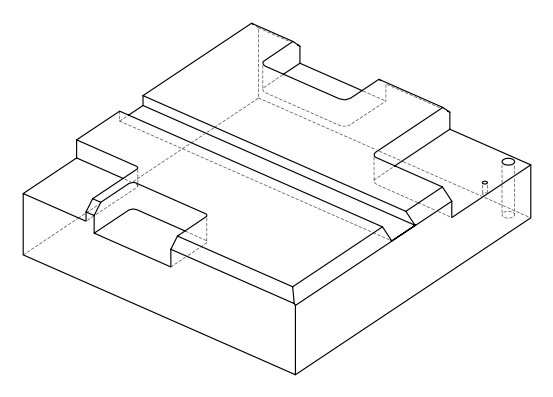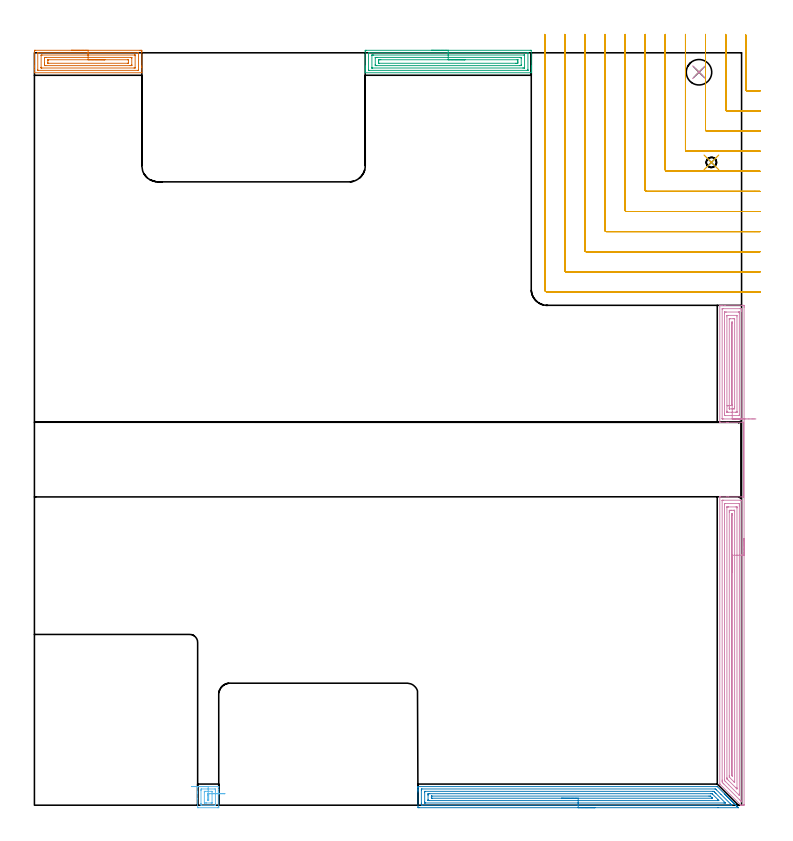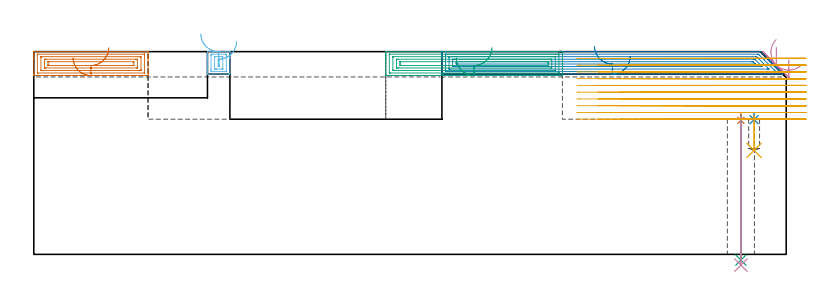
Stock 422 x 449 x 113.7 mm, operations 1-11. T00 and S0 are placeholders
(PLAN: 15 operations, 9 tool changes, 201.3 min)
(1 SPOT_DRILL | STEP1HOLE | NXT0321_9005460120000 | 0.04 min | 4187 mm3)
(2 SPOT_DRILL_1 | STEP1POCKET | NXT0321_9005460120000 | 0.04 min | 4143 mm3)
(3 DRILL_THROUGH_HOLE_INTO_CENTER | STEP1HOLE | NXT0301_065 | 0.33 min | 5257 mm3)
(4 DRILL_TO_ENLARGE_THROUGH_HOLE | STEP1HOLE | UGT0301_282 | 0.34 min | 11137 mm3)
(5 DRILL_BLIND_HOLE_INTO_CENTER | STEP1POCKET | NXT0301_032 | 0.09 min | 496 mm3)
(6 AREA_MILL | FG_CHAMFER_SURFACE | UGT0205_001 | 0.74 min | 2062 mm3)
(7 AREA_MILL_1 | FG_CHAMFER_SURFACE_1 | UGT0205_001 | 2.84 min | 6374 mm3)
(8 AREA_MILL_2 | FG_CHAMFER_SURFACE_2 | UGT0205_001 | 7.63 min | 15856 mm3)
(9 AREA_MILL_3 | FG_CHAMFER_SURFACE_3 | UGT0205_001 | 4.24 min | 10134 mm3)
(10 AREA_MILL_4 | FG_CHAMFER_SURFACE_4 | UGT0205_001 | 12.65 min | 30746 mm3)
(11 MILL_CORNER_NOTCH_RECTANGULAR | CORNER_NOTCH_RECTANGULAR | NXT0201_012 | Follow Part, ap 4, ae 75% | 38.88 min | 703736 mm3)
(12 MILL_CORNER_NOTCH_RECTANGULAR_1 | CORNER_NOTCH_RECTANGULAR_1 | NXT0201_009 | Follow Part, ap 2, ae 75% | 53.77 min | 256352 mm3)
(13 MILL_SLOT | SLOT_PARTIAL_RECTANGULAR | NXT0201_012 | Follow Part, ap 4, ae 75% | 30.95 min | 386375 mm3)
(14 MILL_SLOT_1 | SLOT_PARTIAL_RECTANGULAR_1 | NXT0201_011 | Follow Part, ap 3, ae 75% | 44.79 min | 326332 mm3)
(15 MILL_RECTANGULAR_SLOT | SLOT_RECTANGULAR | UGT0201_019 | Follow Part, ap 10, ae 75% | 3.96 min | 262564 mm3)
(TOOL NXT0321_9005460120000 | NC Spot Drill, 142deg, 12mm, Carbide, Uncoated | D12 PA142 FL30 Z2)
(TOOL NXT0301_065 | Carbide Drill 9.4mm [860.1-0940-075A1-MM 2214] | D9.4 PA140 FL98 Z2)
(TOOL UGT0301_282 | Twist Drill 15.2 mm | D15.2 PA118 FL120 Z2)
(TOOL NXT0301_032 | Carbide Drill 6.1mm [860.1-0610-031A1-MM 2214] | D6.1 PA140 FL53 Z2)
(TOOL UGT0205_001 | Chamfer Mill 20 x 3 x 45 deg. | D20 FL50 Z2)
(TOOL NXT0201_012 | ENDMILL 16mm [2P460-1600-NA 1630] | D16 FL38 Z6)
(TOOL NXT0201_009 | ENDMILL 8mm [2P460-0800-NA 1630] | D8 FL26 Z6)
(TOOL NXT0201_011 | ENDMILL 12mm [2P460-1200-NA 1630] | D12 FL38 Z6)
(TOOL UGT0201_019 | End mill 40 mm | D40 FL63 Z6)
(OP 1 SPOT_DRILL)
G17 G21 G94 G90
T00 M6
G54
G17 G0 G90 X396.6 Y437.4 S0 M3
G43 Z123.7 H0
G94 G81 G98 Z75.146 F250. R78.8
G80
M5
M2
(OP 2 SPOT_DRILL_1)
G17 G21 G94 G90
T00 M6
G54
G17 G0 G90 X404. Y383.6 S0 M3
G43 Z123.7 H0
G94 G81 G98 Z75.537 F250. R78.8
G80
M5
M2
(OP 3 DRILL_THROUGH_HOLE_INTO_CENTER)
G17 G21 G94 G90
T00 M6
G54
G17 G0 G90 X396.6 Y437.4 S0 M3
G43 Z123.7 H1
G94 G73 G98 Z-3.211 F250. Q8.779 R77.8
G80
M5
M2
(OP 4 DRILL_TO_ENLARGE_THROUGH_HOLE)
G17 G21 G94 G90
T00 M6
G54
G17 G0 G90 X396.6 Y437.4 S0 M3
G43 Z123.7 H0
G94 G73 G98 Z-6.067 F250. Q13.644 R77.8
G80
M5
M2
(OP 5 DRILL_BLIND_HOLE_INTO_CENTER)
G17 G21 G94 G90
T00 M6
G54
G17 G0 G90 X404. Y383.6 S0 M3
G43 Z123.7 H1
G94 G81 G98 Z58.3 F250. R77.8
G80
M5
M2
(OP 6 AREA_MILL)
G17 G21 G94 G90
T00 M6
G54
G17 G0 G90 X93.7 Y11.1 S1061 M3
G43 Z123.7 H0
G94 G1 X93.738 Z122.828 F250.
X93.852 Z121.963
X94.041 Z121.112
X94.303 Z120.28
X94.637 Z119.474
X95.04 Z118.7
X95.508 Z117.964
X96.04 Z117.272
X96.629 Z116.629
X97.272 Z116.039
X97.964 Z115.508
X98.7 Z115.04
X99.474 Z114.637
X100.28 Z114.303
X101.112 Z114.041
X101.964 Z113.852
X102.828 Z113.738
X103.7 Z113.7
X109.911
X109.991 Y11.097 Z113.689
X109.994 Y11.083 Z113.676
X110. Y10.886 Z113.484
Y9.149 Z111.748
Y7.905 Z110.503
Y7.727 Z110.325
Y7.018 Z109.611
Y-0.967 Z101.629
X109.999 Y-1.497 Z101.099
X109.997 Y-1.498
X109.467 Y-1.5 Z101.1
X97.933
X97.403 Y-1.498 Z101.099
X97.401 Y-1.497
X97.4 Y3.824 Z106.419
Y7.018 Z109.611
Y7.727 Z110.325
Y7.905 Z110.503
Y10.886 Z113.484
X97.406 Y11.083 Z113.676
X97.409 Y11.097 Z113.689
X97.489 Y11.1 Z113.7
X103.7
Y9.686 Z112.286
X107.687
X107.99 Y9.68 Z112.28
X107.997 Y9.375 Z111.975
X108. Y8.793 Z111.393
Y8.485 Z111.085
Y0.807 Z103.407
X107.998 Y0.502 Z103.102
X107.99 Y-0.08 Z102.52
X107.693 Y-0.086 Z102.514
X99.713
X99.41 Y-0.08 Z102.52
X99.403 Y0.225 Z102.825
X99.401 Y0.807 Z103.407
X99.4 Y1.115 Z103.715
X99.401 Y8.793 Z111.393
X99.402 Y9.098 Z111.698
X99.41 Y9.68 Z112.28
X99.707 Y9.686 Z112.286
X103.7
Y8.271 Z110.871
X105.554 Y8.27 Z110.87
X105.918 Y8.266 Z110.866
X105.967 Y8.265 Z110.865
X105.99 Y8.256 Z110.856
X106. Y7.905 Z110.505
Y1.613 Z104.213
X105.998 Y1.531 Z104.131
X105.992 Y1.367 Z103.967
X105.988 Y1.333 Z103.933
X105.985 Y1.332 Z103.932
X105.964 Y1.33 Z103.93
X105.918 Y1.329 Z103.929
X105.397 Y1.328 Z103.928
X102.735
X102.369 Y1.329 Z103.929
X101.847 Y1.33 Z103.93
X101.482 Y1.334 Z103.934
X101.433 Y1.335 Z103.935
X101.41 Y1.344 Z103.944
X101.4 Y1.695 Z104.295
Y7.987 Z110.587
X101.402 Y8.069 Z110.669
X101.408 Y8.232 Z110.832
X101.412 Y8.266 Z110.866
X101.415 Y8.268 Z110.868
X101.436 Y8.27 Z110.87
X101.482 Y8.271 Z110.871
X102.003
X103.7
Y6.85 Z109.45
X103.979
X103.999 Y6.275 Z108.875
X104. Y3.469 Z106.069
X103.99 Y2.869 Z105.469
X103.976 Y2.75 Z105.35
X103.421
X103.401 Y3.325 Z105.925
X103.4 Y6.131 Z108.731
X103.403 Y6.269 Z108.869
X103.424 Y6.85 Z109.45
X103.7
X104.572 Z109.488
X105.437 Z109.602
X106.288 Z109.791
X107.12 Z110.053
X107.926 Z110.387
X108.7 Z110.79
X109.436 Z111.259
X110.128 Z111.79
X110.771 Z112.379
X111.36 Z113.022
X111.892 Z113.714
X112.36 Z114.45
X112.763 Z115.224
X113.097 Z116.03
X113.359 Z116.862
X113.548 Z117.714
X113.662 Z118.579
X113.7 Z119.45
G0 Z123.7
M5
M2
(OP 7 AREA_MILL_1)
G17 G21 G94 G90
T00 M6
G54
G17 G0 G90 X22.05 Y450.5 S1061 M3
G43 Z123.7 H0
Z110.3
G94 G1 X22.088 Z109.428 F250.
X22.202 Z108.564
X22.391 Z107.712
X22.653 Z106.88
X22.987 Z106.074
X23.39 Z105.3
X23.858 Z104.564
X24.39 Z103.872
X24.979 Z103.229
X25.622 Z102.64
X26.314 Z102.109
X27.05 Z101.64
X27.824 Z101.237
X28.63 Z100.903
X29.462 Z100.641
X30.313 Z100.452
X31.178 Z100.338
X32.05 Z100.3
X63.057
X63.562 Y450.499 Z100.301
X64.06 Y450.493 Z100.303
X64.092 Y450.491 Z100.305
X64.097 Y449.996 Z100.8
X64.1 Y449.459 Z101.337
Y441.144 Z109.649
Y440.448 Z110.35
Y440.259 Z110.538
X64.099 Y437.313 Z113.486
X64.09 Y437.106 Z113.692
X64.005 Y437.1 Z113.7
X0.094
X0.01 Y437.106 Z113.692
X0. Y437.314 Z113.484
Y438.997 Z111.801
Y440.259 Z110.538
Y440.448 Z110.35
Y441.144 Z109.649
Y449.46 Z101.336
X0.003 Y449.996 Z100.8
X0.007 Y450.491 Z100.305
X0.04 Y450.493 Z100.303
X0.538 Y450.5 Z100.3
X32.05
Y449.086 Z101.714
X61.812 Y449.085 Z101.715
X62. Y449.081 Z101.719
X62.085 Y449.079 Z101.721
X62.092 Y449.03 Z101.77
X62.096 Y448.976 Z101.824
X62.099 Y448.799 Z102.001
X62.1 Y439.062 Z111.738
X62.096 Y438.749 Z112.051
X62.09 Y438.541 Z112.259
X62.087 Y438.52 Z112.28
X62.081 Y438.518 Z112.282
X62.056 Y438.516 Z112.284
X62.002 Y438.515 Z112.285
X61.786 Y438.514 Z112.286
X2.288 Y438.515 Z112.285
X2.1 Y438.519 Z112.281
X2.015 Y438.521 Z112.279
X2.008 Y438.57 Z112.23
X2.004 Y438.624 Z112.176
X2.001 Y438.801 Z111.999
X2. Y448.538 Z102.262
X2.004 Y448.851 Z101.949
X2.01 Y449.059 Z101.741
X2.013 Y449.08 Z101.72
X2.019 Y449.082 Z101.718
X2.044 Y449.084 Z101.716
X2.098 Y449.085 Z101.715
X2.314 Y449.086 Z101.714
X32.05
Y447.672 Z103.128
X59.679 Y447.671 Z103.129
X60.011 Y447.67 Z103.13
X60.058 Y447.668 Z103.132
X60.079 Y447.666 Z103.134
X60.09 Y447.606 Z103.194
X60.098 Y447.429 Z103.371
X60.1 Y447.341 Z103.459
Y447.252 Z103.548
X60.099 Y440.171 Z110.629
X60.095 Y440.082 Z110.718
X60.084 Y439.935 Z110.865
X60.011 Y439.933 Z110.867
X59.455 Y439.929 Z110.871
X4.42
X4.089 Y439.93 Z110.87
X4.042 Y439.932 Z110.868
X4.021 Y439.934 Z110.866
X4.01 Y439.994 Z110.806
X4.002 Y440.171 Z110.629
X4. Y440.259 Z110.541
Y440.348 Z110.452
Y447.429 Z103.371
X4.005 Y447.518 Z103.282
X4.016 Y447.665 Z103.135
X4.089 Y447.667 Z103.133
X4.645 Y447.671 Z103.129
X32.05 Y447.672 Z103.128
Y446.257 Z104.543
X57.548 Y446.256 Z104.544
X58.062 Y446.252 Z104.548
X58.086 Y446.251 Z104.549
X58.09 Y446.224 Z104.576
X58.095 Y446.151 Z104.649
X58.098 Y446.003 Z104.797
X58.1 Y445.706 Z105.094
Y442.03 Z108.77
X58.099 Y441.655 Z109.145
X58.097 Y441.467 Z109.333
X58.093 Y441.374 Z109.426
X58.09 Y441.354 Z109.446
X58.079 Y441.349 Z109.451
X58.033 Y441.347 Z109.453
X57.348 Y441.343 Z109.457
X57.149
X6.752
X6.552 Y441.344 Z109.456
X6.038 Y441.348 Z109.452
X6.014 Y441.349 Z109.451
X6.01 Y441.376 Z109.424
X6.005 Y441.449 Z109.351
X6.002 Y441.597 Z109.203
X6. Y442.915 Z107.885
Y445.57 Z105.23
X6.001 Y445.945 Z104.855
X6.003 Y446.133 Z104.667
X6.007 Y446.226 Z104.574
X6.01 Y446.246 Z104.554
X6.02 Y446.251 Z104.549
X6.067 Y446.253 Z104.547
X6.752 Y446.257 Z104.543
X6.951
X32.05
Y444.843 Z105.957
X55.573
X55.731 Y444.842 Z105.958
X56.047 Y444.838 Z105.962
X56.085 Y444.836 Z105.964
X56.09 Y444.83 Z105.97
X56.095 Y444.806 Z105.994
X56.098 Y444.76 Z106.04
X56.1 Y443.275 Z107.525
X56.097 Y442.915 Z107.885
X56.093 Y442.784 Z108.016
X56.091 Y442.771 Z108.029
X56.076 Y442.764 Z108.036
X55.995 Y442.761 Z108.039
X55.89 Y442.758 Z108.042
X55.731 Y442.757 Z108.043
X55.573
X8.527
X8.369 Y442.758 Z108.042
X8.053 Y442.762 Z108.038
X8.015 Y442.764 Z108.036
X8.009 Y442.77 Z108.03
X8.005 Y442.794 Z108.006
X8.002 Y442.84 Z107.96
X8. Y444.325 Z106.475
X8.003 Y444.685 Z106.115
X8.007 Y444.816 Z105.984
X8.009 Y444.829 Z105.971
X8.024 Y444.836 Z105.964
X8.105 Y444.839 Z105.961
X8.21 Y444.842 Z105.958
X8.369 Y444.843 Z105.957
X8.527
X32.05
X32.922 Z105.995
X33.786 Z106.109
X34.638 Z106.298
X35.47 Z106.56
X36.276 Z106.894
X37.05 Z107.297
X37.786 Z107.765
X38.478 Z108.296
X39.121 Z108.886
X39.71 Z109.529
X40.241 Z110.221
X40.71 Z110.957
X41.113 Z111.731
X41.447 Z112.537
X41.709 Z113.369
X41.898 Z114.22
X42.012 Z115.085
X42.05 Z115.957
G0 Z123.7
M5
M2
(OP 8 AREA_MILL_2)
G17 G21 G94 G90
T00 M6
G54
G17 G0 G90 X334.5 Y-1.5 S1061 M3
G43 Z123.7 H0
Z111.1
G94 G1 X334.462 Z110.228 F250.
X334.348 Z109.364
X334.159 Z108.512
X333.897 Z107.68
X333.563 Z106.874
X333.16 Z106.1
X332.692 Z105.364
X332.16 Z104.672
X331.571 Z104.029
X330.928 Z103.44
X330.236 Z102.908
X329.5 Z102.44
X328.726 Z102.037
X327.92 Z101.703
X327.088 Z101.441
X326.236 Z101.252
X325.372 Z101.138
X324.5 Z101.1
X229.499
X228.97 Y-1.494 Z101.103
X228.908 Y-1.492 Z101.106
X228.9 Y-0.967 Z101.63
Y7.905 Z110.499
Y8.487 Z111.084
Y8.793 Z111.389
Y9.375 Z111.971
Y9.68 Z112.275
Y10.29 Z112.889
Y10.567 Z113.166
Y10.734 Z113.333
X228.907 Y11.071 Z113.662
X228.91 Y11.097 Z113.688
X229.053 Y11.1 Z113.7
X407.012
X407.495 Y11.102 Z113.68
X407.576 Y11.025 Z113.623
X411.879 Y6.722 Z109.318
X411.985 Y6.615 Z109.215
X412.067 Y6.533 Z109.133
X412.175 Y6.427 Z109.023
X412.279 Y6.321 Z108.921
X412.364 Y6.236 Z108.835
X412.471 Y6.131 Z108.727
X412.573 Y6.027 Z108.627
X412.662 Y5.938 Z108.538
X412.767 Y5.835 Z108.431
X412.867 Y5.733 Z108.332
X412.959 Y5.641 Z108.241
X413.062 Y5.539 Z108.135
X413.162 Y5.439 Z108.038
X413.256 Y5.344 Z107.943
X413.358 Y5.244 Z107.84
X413.456 Y5.144 Z107.744
X413.554 Y5.046 Z107.646
X413.654 Y4.948 Z107.544
X413.75 Y4.85 Z107.45
X413.851 Y4.749 Z107.349
X413.95 Y4.652 Z107.248
X414.044 Y4.556 Z107.155
X414.148 Y4.452 Z107.051
X414.246 Y4.356 Z106.952
X414.338 Y4.262 Z106.861
X414.446 Y4.155 Z106.754
X414.541 Y4.061 Z106.657
X414.633 Y3.968 Z106.567
X414.743 Y3.857 Z106.457
X414.837 Y3.765 Z106.361
X414.927 Y3.673 Z106.273
X415.04 Y3.56 Z106.159
X415.133 Y3.469 Z106.065
X415.221 Y3.379 Z105.979
X415.338 Y3.263 Z105.862
X415.429 Y3.173 Z105.769
X415.515 Y3.085 Z105.684
X415.635 Y2.965 Z105.564
X415.724 Y2.878 Z105.474
X415.81 Y2.791 Z105.39
X415.932 Y2.668 Z105.267
X416.02 Y2.582 Z105.178
X416.104 Y2.497 Z105.096
X416.23 Y2.371 Z104.97
X416.316 Y2.286 Z104.882
X416.398 Y2.202 Z104.802
X416.527 Y2.073 Z104.672
X416.612 Y1.99 Z104.586
X416.692 Y1.908 Z104.507
X416.824 Y1.776 Z104.375
X416.907 Y1.695 Z104.291
X416.986 Y1.614 Z104.213
X417.122 Y1.479 Z104.078
X417.203 Y1.399 Z103.995
X417.281 Y1.32 Z103.919
X417.419 Y1.181 Z103.78
X417.499 Y1.103 Z103.699
X417.575 Y1.026 Z103.625
X417.717 Y0.884 Z103.483
X417.794 Y0.807 Z103.404
X417.869 Y0.731 Z103.331
X418.014 Y0.587 Z103.186
X418.09 Y0.512 Z103.108
X418.163 Y0.437 Z103.036
X418.311 Y0.289 Z102.888
X418.386 Y0.216 Z102.812
X418.457 Y0.143 Z102.742
X418.609 Y-0.008 Z102.591
X418.682 Y-0.08 Z102.516
X418.752 Y-0.151 Z102.448
X418.906 Y-0.305 Z102.294
X418.977 Y-0.376 Z102.221
X419.046 Y-0.445 Z102.154
X419.203 Y-0.603 Z101.996
X419.273 Y-0.671 Z101.925
X419.34 Y-0.74 Z101.86
X419.501 Y-0.9 Z101.699
X419.569 Y-0.967 Z101.629
X419.763 Y-1.163 Z101.437
X419.798 Y-1.198 Z101.402
X420.012 Y-1.411 Z101.188
X420.095 Y-1.495 Z101.103
X420.096 Y-1.498 Z101.1
X420.095 Y-1.499 Z101.099
X407.938 Y-1.5 Z101.1
X324.5
Y-0.086 Z102.514
X231.289
X230.91 Y-0.08 Z102.52
X230.902 Y0.299 Z102.899
X230.901 Y0.807 Z103.407
X230.9 Y1.189 Z103.789
X230.901 Y8.793 Z111.393
X230.902 Y9.172 Z111.772
X230.91 Y9.68 Z112.28
X231.284 Y9.686 Z112.286
X406.114
X406.458 Y9.68 Z112.28
X407.012 Y9.136 Z111.736
X409.688 Y6.462 Z109.062
X415.343 Y0.807 Z103.407
X415.932 Y0.214 Z102.814
X416.218 Y-0.08 Z102.52
X415.932 Y-0.086 Z102.514
X324.5
Y1.328 Z103.928
X233.435 Y1.329 Z103.929
X233.068 Y1.33 Z103.93
X232.946 Y1.333 Z103.933
X232.91 Y1.335 Z103.935
X232.905 Y1.417 Z104.017
X232.902 Y1.528 Z104.128
X232.9 Y1.695 Z104.295
Y1.861 Z104.461
X232.901 Y7.905 Z110.505
X232.902 Y8.07 Z110.67
X232.91 Y8.238 Z110.838
X232.915 Y8.266 Z110.866
X232.931 Y8.267 Z110.867
X232.976 Y8.27 Z110.87
X233.068 Y8.271 Z110.871
X404.861
X405.228 Y8.267 Z110.867
X405.35 Y8.264 Z110.864
X405.436 Y8.253 Z110.853
X405.507 Y8.185 Z110.785
X405.793 Y7.905 Z110.505
X406.12 Y7.581 Z110.181
X406.683 Y7.018 Z109.618
X412.364 Y1.335 Z103.935
X412.365 Y1.331 Z103.931
X411.84 Y1.329 Z103.929
X411.472 Y1.328 Z103.928
X324.5
Y2.743 Z105.343
X235.581
X234.977 Y2.748 Z105.348
X234.911 Y2.75 Z105.35
X234.907 Y2.838 Z105.438
X234.903 Y3.032 Z105.632
X234.9 Y3.421 Z106.021
Y6.083 Z108.683
Y6.131 Z108.731
X234.905 Y6.55 Z109.15
X234.91 Y6.76 Z109.36
X234.918 Y6.85 Z109.45
X235.018 Y6.853 Z109.453
X235.744 Y6.857 Z109.457
X235.905
X403.606
X404.336 Y6.852 Z109.452
X404.38 Y6.85 Z109.45
X404.427 Y6.812 Z109.412
X404.529 Y6.716 Z109.316
X404.728 Y6.521 Z109.121
X407.781 Y3.469 Z106.069
X407.904 Y3.344 Z105.944
X408.468 Y2.75 Z105.35
X407.904 Y2.744 Z105.344
X407.742 Y2.743 Z105.343
X324.5
Y4.157 Z106.757
X237.528
X237.327 Y4.158 Z106.758
X236.927 Y4.162 Z106.762
X236.908 Y4.164 Z106.764
X236.905 Y4.166 Z106.766
X236.902 Y4.182 Z106.782
X236.9 Y4.356 Z106.956
X236.901 Y4.98 Z107.58
X236.903 Y5.244 Z107.844
X236.908 Y5.399 Z107.999
X236.91 Y5.432 Z108.032
X236.994 Y5.436 Z108.036
X237.127 Y5.44 Z108.04
X237.328 Y5.442 Z108.042
X402.552
X403.248 Y5.438 Z108.038
X403.339 Y5.436 Z108.036
X403.444 Y5.349 Z107.949
X403.554 Y5.244 Z107.844
X404.336 Y4.466 Z107.066
X404.445 Y4.356 Z106.956
X404.551 Y4.247 Z106.847
X404.618 Y4.174 Z106.774
X404.627 Y4.161 Z106.761
X404.626 Y4.16 Z106.76
X404.603 Y4.158 Z106.758
X404.536 Y4.157 Z106.757
X404.336
X324.5
X323.628 Z106.795
X322.764 Z106.909
X321.912 Z107.098
X321.08 Z107.36
X320.274 Z107.694
X319.5 Z108.097
X318.764 Z108.565
X318.072 Z109.096
X317.429 Z109.686
X316.84 Z110.329
X316.308 Z111.021
X315.84 Z111.757
X315.437 Z112.531
X315.103 Z113.337
X314.841 Z114.169
X314.652 Z115.02
X314.538 Z115.885
X314.5 Z116.757
G0 Z123.7
M5
M2
(OP 9 AREA_MILL_3)
G17 G21 G94 G90
T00 M6
G54
G17 G0 G90 X236.95 Y450.5 S1061 M3
G43 Z123.7 H0
Z110.3
G94 G1 X236.988 Z109.428 F250.
X237.102 Z108.564
X237.291 Z107.712
X237.553 Z106.88
X237.887 Z106.074
X238.29 Z105.3
X238.759 Z104.564
X239.29 Z103.872
X239.879 Z103.229
X240.522 Z102.64
X241.214 Z102.109
X241.95 Z101.64
X242.724 Z101.237
X243.53 Z100.903
X244.362 Z100.641
X245.214 Z100.452
X246.078 Z100.338
X246.95 Z100.3
X295.923
X296.311 Y450.496 Z100.302
X296.49 Y450.491 Z100.306
X296.5 Y450.308 Z100.489
Y441.144 Z109.65
Y440.521 Z110.276
Y440.259 Z110.538
Y439.636 Z111.161
Y439.374 Z111.422
Y438.85 Z111.949
Y438.127 Z112.672
Y437.604 Z113.195
Y437.398 Z113.401
X296.493 Y437.117 Z113.674
X296.491 Y437.103 Z113.688
X296.368 Y437.1 Z113.7
X197.532
X197.409 Y437.103 Z113.688
X197.407 Y437.117 Z113.674
X197.4 Y437.398 Z113.401
Y438.128 Z112.671
Y438.85 Z111.949
Y439.374 Z111.422
Y439.636 Z111.161
Y440.259 Z110.538
Y440.521 Z110.276
Y441.144 Z109.65
Y449.996 Z100.801
X197.402 Y450.31 Z100.487
X197.41 Y450.491 Z100.305
X197.592 Y450.499 Z100.299
X197.977 Y450.5 Z100.3
X246.95
Y449.086 Z101.714
X294.168
X294.36 Y449.082 Z101.718
X294.456 Y449.079 Z101.721
X294.491 Y449.075 Z101.725
X294.493 Y449.045 Z101.755
X294.497 Y448.966 Z101.834
X294.5 Y448.756 Z102.044
X294.499 Y439.019 Z111.781
X294.494 Y438.663 Z112.137
X294.49 Y438.562 Z112.238
X294.484 Y438.52 Z112.28
X294.465 Y438.519 Z112.281
X294.358 Y438.517 Z112.283
X294.142 Y438.514 Z112.286
X294.117
X199.732
X199.54 Y438.518 Z112.282
X199.444 Y438.521 Z112.279
X199.409 Y438.525 Z112.275
X199.407 Y438.555 Z112.245
X199.404 Y438.634 Z112.166
X199.401 Y438.844 Z111.956
Y448.581 Z102.219
X199.406 Y448.937 Z101.863
X199.41 Y449.038 Z101.762
X199.416 Y449.08 Z101.72
X199.435 Y449.081 Z101.719
X199.542 Y449.083 Z101.717
X199.758 Y449.086 Z101.714
X199.783
X246.95
Y447.672 Z103.128
X292.029 Y447.671 Z103.129
X292.361 Y447.67 Z103.13
X292.471 Y447.667 Z103.133
X292.483 Y447.666 Z103.134
X292.49 Y447.643 Z103.157
X292.496 Y447.57 Z103.23
X292.499 Y447.479 Z103.321
Y440.259 Z110.541
X292.498 Y440.123 Z110.677
X292.49 Y439.984 Z110.816
X292.478 Y439.935 Z110.865
X292.444 Y439.933 Z110.867
X292.361 Y439.931 Z110.869
X291.804 Y439.929 Z110.871
X291.471 Y439.928 Z110.872
X201.871 Y439.929 Z110.871
X201.539 Y439.93 Z110.87
X201.429 Y439.933 Z110.867
X201.417 Y439.934 Z110.866
X201.41 Y439.957 Z110.843
X201.404 Y440.03 Z110.77
X201.401 Y440.121 Z110.679
Y447.341 Z103.459
X201.402 Y447.477 Z103.323
X201.41 Y447.616 Z103.184
X201.422 Y447.665 Z103.135
X201.456 Y447.667 Z103.133
X201.539 Y447.669 Z103.131
X202.097 Y447.671 Z103.129
X202.429 Y447.672 Z103.128
X246.95
Y446.257 Z104.543
X289.89 Y446.256 Z104.544
X290.428 Y446.252 Z104.548
X290.485 Y446.251 Z104.549
X290.49 Y446.175 Z104.625
X290.495 Y446.001 Z104.799
X290.5 Y445.651 Z105.149
Y445.57 Z105.23
Y442.03 Z108.77
X290.499 Y441.627 Z109.173
X290.497 Y441.426 Z109.374
X290.494 Y441.376 Z109.424
X290.491 Y441.355 Z109.445
X290.477 Y441.35 Z109.45
X290.377 Y441.347 Z109.453
X289.69 Y441.343 Z109.457
X289.491
X204.21
X204.01 Y441.344 Z109.456
X203.472 Y441.348 Z109.452
X203.415 Y441.349 Z109.451
X203.41 Y441.425 Z109.375
X203.405 Y441.599 Z109.201
X203.4 Y441.949 Z108.851
Y442.03 Z108.77
X203.401 Y445.973 Z104.827
X203.403 Y446.174 Z104.626
X203.406 Y446.224 Z104.576
X203.409 Y446.245 Z104.555
X203.423 Y446.25 Z104.55
X203.523 Y446.253 Z104.547
X204.21 Y446.257 Z104.543
X204.409
X246.95
Y444.843 Z105.957
X288.068 Y444.842 Z105.958
X288.386 Y444.839 Z105.961
X288.474 Y444.836 Z105.964
X288.491 Y444.83 Z105.97
X288.494 Y444.82 Z105.98
X288.498 Y444.769 Z106.031
X288.5 Y443.8 Z107.
X288.499 Y443.214 Z107.586
X288.494 Y442.915 Z107.885
X288.49 Y442.775 Z108.025
X288.227 Y442.763 Z108.037
X288.066 Y442.759 Z108.041
X287.909 Y442.757 Z108.043
X287.178
X205.832
X205.514 Y442.761 Z108.039
X205.426 Y442.764 Z108.036
X205.409 Y442.77 Z108.03
X205.406 Y442.78 Z108.02
X205.402 Y442.831 Z107.969
X205.4 Y443.8 Z107.
X205.401 Y444.386 Z106.414
X205.406 Y444.685 Z106.115
X205.41 Y444.825 Z105.975
X205.673 Y444.837 Z105.963
X205.834 Y444.841 Z105.959
X205.991 Y444.843 Z105.957
X206.722
X246.95
X247.822 Z105.995
X248.687 Z106.109
X249.538 Z106.298
X250.37 Z106.56
X251.176 Z106.894
X251.95 Z107.297
X252.686 Z107.765
X253.378 Z108.296
X254.021 Z108.886
X254.61 Z109.529
X255.142 Z110.221
X255.61 Z110.957
X256.013 Z111.731
X256.347 Z112.537
X256.609 Z113.369
X256.798 Z114.22
X256.912 Z115.085
X256.95 Z115.957
G0 Z123.7
M5
M2
(OP 10 AREA_MILL_4)
G17 G21 G94 G90
T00 M6
G54
G17 G0 G90 X423.5 Y159.15 S1061 M3
G43 Z123.7 H0
Z109.2
G94 G1 Y159.112 Z108.328 F250.
Y158.998 Z107.464
Y158.809 Z106.612
Y158.547 Z105.78
Y158.213 Z104.974
Y157.81 Z104.2
Y157.342 Z103.464
Y156.81 Z102.772
Y156.221 Z102.129
Y155.578 Z101.54
Y154.886 Z101.008
Y154.15 Z100.54
Y153.376 Z100.137
Y152.57 Z99.803
Y151.738 Z99.541
Y150.887 Z99.352
Y150.022 Z99.238
Y149.15 Z99.2
Y0.314
X423.497 Y0.156 Z99.203
X423.491 Y0.002 Z99.205
X423.236 Y0. Z99.46
X422.926 Z99.768
X422.305 Z100.394
X422.036 Z100.663
X421.901 Z100.798
X421.599 Y0.01 Z101.1
X421.591 Y0.014 Z101.108
X421.444 Y0.156 Z101.255
X421.391 Y0.209 Z101.308
X409.072 Y12.528 Z113.628
X409.027 Y12.575 Z113.672
X409.007 Y12.6 Z113.693
X409. Y13.092 Z113.7
Y183.945
X409.005 Y183.99 Z113.69
X409.014 Y183.993 Z113.681
X409.141 Y184. Z113.558
X413.244 Z109.455
X414.025 Z108.669
X422.926 Z99.769
X423.176 Z99.524
X423.2 Z99.5
Y184.048
X423.199 Y184.391 Z99.498
X423.193 Y184.562 Z99.492
Y184.608
X423.191 Y184.681 Z99.49
Y184.698
X423.2 Y184.761 Z99.5
X423.195 Y184.77 Z99.493
X423.189 Y184.779 Z99.486
X423.2 Y184.798 Z99.5
Y184.813
Y184.832 Z99.497
Y184.837 Z99.496
Y185.266 Z99.5
Y227.235
Y227.662 Z99.496
Y227.667 Z99.5
Y227.781
Y227.805 Z99.499
Y227.851 Z99.5
Y227.874
X423.193 Y227.891 Z99.493
X423.194 Y227.895
X423.2 Y227.978 Z99.5
X423.197 Y227.981 Z99.496
X423.2 Y228.022 Z99.5
Y228.052
X423.199 Y228.108 Z99.498
X423.2 Y228.452 Z99.5
Y228.5
X423.176 Z99.524
X422.926 Z99.769
X414.025 Z108.669
X413.242 Z109.456
X413.134 Z109.564
X409.138 Z113.56
X409.014 Y228.507 Z113.681
X409.005 Y228.51 Z113.69
X409. Y228.554 Z113.7
Y298.145
X409.002 Y298.29 Z113.688
X409.043 Y298.292 Z113.649
X409.4 Y298.3 Z113.299
X409.843 Z112.856
X410.464 Z112.231
X411.664 Z111.032
X412.244 Z110.45
X422.326 Z100.371
X422.926 Y298.296 Z99.771
X423.492 Y298.293 Z99.206
X423.493 Y298.266 Z99.204
X423.498 Y297.698 Z99.202
X423.5 Y297.123 Z99.2
Y149.15
X422.086 Z100.614
X422.085 Y2.287 Z100.615
X422.083 Y2.187 Z100.617
X422.078 Y2.012 Z100.622
X422.036 Y2.024 Z100.664
X421.666 Y2.386 Z101.034
X421.146 Y2.904 Z101.554
X420.771 Y3.278 Z101.929
X411.354 Y12.696 Z111.346
X410.96 Y13.092 Z111.74
X410.464 Y13.598 Z112.236
X410.421 Y13.984 Z112.279
X410.418 Y14.031 Z112.282
X410.414 Y14.877 Z112.286
Y14.926
X410.415 Y181.814 Z112.285
X410.418 Y181.913 Z112.282
X410.421 Y181.975 Z112.279
X410.431 Y181.99 Z112.269
X410.464 Y181.992 Z112.236
X411.07 Y181.999 Z111.63
X421.146 Y182. Z101.554
X421.753 Y181.998 Z100.947
X422.036 Y181.992 Z100.664
X422.07 Y181.99 Z100.63
X422.079 Y181.863 Z100.621
X422.084 Y181.764 Z100.616
X422.085 Y181.715 Z100.615
X422.086 Y149.15 Z100.614
X420.672 Z102.028
X420.671 Y6.847 Z102.029
Y6.431
X420.667 Y5.955 Z102.033
X420.665 Y5.853 Z102.035
X420.663 Y5.848 Z102.037
X420.627 Y5.88 Z102.073
X420.546 Y5.955 Z102.154
X414.299 Y12.2 Z108.401
X412.515 Y13.984 Z110.185
X412.244 Y14.257 Z110.456
X411.937 Y14.571 Z110.763
X411.861 Y14.65 Z110.839
X411.835 Y14.691 Z110.865
X411.833 Y14.738 Z110.867
X411.831 Y14.877 Z110.869
X411.829 Y15.293 Z110.871
Y179.454
X411.831 Y179.93 Z110.869
X411.833 Y179.981 Z110.867
X411.834 Y179.986 Z110.866
X411.874 Y179.991 Z110.826
X411.966 Y179.996 Z110.734
X412.105 Y179.999 Z110.595
X412.175 Y180. Z110.525
X420.256 Y179.999 Z102.444
X420.325 Y179.998 Z102.375
X420.464 Y179.992 Z102.236
X420.665 Y179.98 Z102.035
X420.666 Y179.93 Z102.034
X420.67 Y179.515 Z102.03
X420.671 Y179.038 Z102.029
X420.672 Y178.621 Z102.028
Y149.15
X419.257 Z103.443
Y10.416
X419.25 Y9.731 Z103.45
X419.247 Y9.713 Z103.453
X419.206 Y9.75 Z103.494
X419.109 Y9.842 Z103.591
X418.917 Y10.032 Z103.783
X418.533 Y10.416 Z104.167
X414.025 Y14.924 Z108.675
X413.603 Y15.347 Z109.097
X413.393 Y15.561 Z109.307
X413.29 Y15.671 Z109.41
X413.25 Y15.721 Z109.45
X413.248 Y15.769 Z109.452
X413.243 Y16.552 Z109.457
Y177.646
X413.244 Y177.841 Z109.456
X413.247 Y177.939 Z109.453
X413.249 Y177.98 Z109.451
X413.288 Y177.992 Z109.412
X414.025 Y177.999 Z108.675
X414.17 Y178. Z108.53
X418.622 Y177.999 Z104.078
X419.23 Y177.99 Z103.47
X419.251 Y177.979 Z103.449
X419.253 Y177.944 Z103.447
X419.256 Y177.861 Z103.444
X419.257 Y177.695 Z103.443
Y177.362
Y149.15
X417.843 Z104.857
Y13.984
X417.842 Y13.728 Z104.858
X417.839 Y13.64 Z104.861
X417.837 Y13.588 Z104.863
X417.76 Y13.65 Z104.94
X417.585 Y13.817 Z105.115
X417.414 Y13.984 Z105.286
X414.915 Y16.485 Z107.785
X414.741 Y16.661 Z107.959
X414.683 Y16.728 Z108.017
X414.664 Y16.762 Z108.036
X414.662 Y16.791 Z108.038
X414.659 Y16.917 Z108.041
X414.657 Y17.553 Z108.043
Y17.812
Y174.836
X414.658 Y175.469 Z108.042
X414.66 Y175.725 Z108.04
X414.664 Y175.977 Z108.036
X414.915 Y175.99 Z107.785
X415.278 Y175.997 Z107.422
X415.805 Y175.999 Z106.895
X416.166 Y176. Z106.534
X417.056 Z105.644
X417.585 Y175.999 Z105.115
X417.762 Y175.996 Z104.938
X417.825 Y175.992 Z104.875
X417.836 Y175.989 Z104.864
X417.838 Y175.962 Z104.862
X417.841 Y175.9 Z104.859
X417.843 Y175.728 Z104.857
Y175.469
Y149.15
X416.429 Z106.271
X416.428 Y17.82 Z106.272
X416.426 Y17.553 Z106.274
X416.424 Y17.464 Z106.276
X416.422 Y17.438 Z106.278
X416.405 Y17.453 Z106.295
X416.296 Y17.553 Z106.404
X416.145 Y17.708 Z106.555
X416.096 Y17.762 Z106.604
X416.078 Y17.784 Z106.622
X416.077 Y17.821 Z106.623
X416.072 Y18.177 Z106.628
X416.071 Y19.338 Z106.629
X416.072 Y173.685 Z106.628
X416.073 Y173.864 Z106.627
X416.076 Y173.953 Z106.624
X416.078 Y173.989 Z106.622
X416.094 Y173.991 Z106.606
X416.384 Y173.996 Z106.316
X416.414 Y173.99 Z106.286
X416.422 Y173.983 Z106.278
X416.425 Y173.956 Z106.275
X416.428 Y173.685 Z106.272
X416.429 Y173.418 Z106.271
Y173.06
Y149.15
Y148.278 Z106.309
Y147.414 Z106.423
Y146.562 Z106.612
Y145.73 Z106.874
Y144.924 Z107.208
Y144.15 Z107.611
Y143.414 Z108.08
Y142.722 Z108.611
Y142.079 Z109.2
Y141.49 Z109.843
Y140.959 Z110.535
Y140.49 Z111.271
Y140.087 Z112.045
Y139.753 Z112.851
Y139.491 Z113.683
Y139.302 Z114.535
Y139.188 Z115.4
Y139.15 Z116.271
G0 Z123.7
X430.571 Y230.5
Z106.271
G1 X429.928 Z105.681
X429.236 Z105.15
X428.5 Z104.682
X427.727 Z104.279
X426.921 Z103.945
X426.089 Z103.683
X425.237 Z103.494
X424.372 Z103.38
X423.5 Z103.342
X422.629 Z103.38
X421.764 Z103.494
X420.912 Z103.683
X420.08 Z103.945
X419.274 Z104.279
X418.5 Z104.682
X417.765 Z105.15
X417.072 Z105.681
X416.429 Z106.271
X411.354 Z111.346
X410.746 Y230.502 Z111.954
X410.464 Y230.508 Z112.236
X410.43 Y230.51 Z112.27
X410.421 Y230.636 Z112.279
X410.416 Y230.735 Z112.284
X410.415 Y230.785 Z112.285
Y296.013
X410.417 Y296.113 Z112.283
X410.423 Y296.29 Z112.277
X410.464 Y296.292 Z112.236
X410.97 Y296.299 Z111.73
X421.146 Z101.554
X421.654 Y296.297 Z101.046
X422.036 Y296.29 Z100.664
X422.079 Y295.914 Z100.621
X422.082 Y295.868 Z100.618
X422.086 Y295.022 Z100.614
Y294.972
X422.085 Y230.685 Z100.615
X422.082 Y230.586 Z100.618
X422.079 Y230.524 Z100.621
X422.069 Y230.51 Z100.631
X422.036 Y230.508 Z100.664
X421.429 Y230.501 Z101.271
X416.429 Y230.5 Z106.271
Y232.5
X412.313 Z110.387
X412.244 Y232.501 Z110.456
X412.175 Y232.502 Z110.525
X412.038 Y232.508 Z110.662
X411.835 Y232.519 Z110.865
X411.834 Y232.569 Z110.866
X411.83 Y232.984 Z110.87
X411.829 Y233.461 Z110.871
X411.828 Y233.878 Z110.872
X411.829 Y293.654 Z110.871
X411.831 Y294.13 Z110.869
X411.833 Y294.233 Z110.867
X411.835 Y294.277 Z110.865
X411.905 Y294.29 Z110.795
X412.077 Y294.298 Z110.623
X412.244 Y294.299 Z110.456
X412.964 Y294.3 Z109.736
X420.256 Z102.444
X420.426 Y294.299 Z102.274
X420.539 Y294.295 Z102.161
X420.629 Y294.29 Z102.071
X420.665 Y294.284 Z102.035
X420.666 Y294.267 Z102.034
X420.669 Y294.13 Z102.031
X420.671 Y293.713 Z102.029
Y233.045
X420.669 Y232.569 Z102.031
X420.667 Y232.519 Z102.033
X420.666 Y232.514 Z102.034
X420.623 Y232.509 Z102.077
X420.531 Y232.503 Z102.169
X420.393 Y232.501 Z102.307
X420.325 Y232.5 Z102.375
X416.429 Z106.271
Y234.5
X413.877 Y234.501 Z108.823
X413.27 Y234.51 Z109.43
X413.249 Y234.521 Z109.451
X413.247 Y234.555 Z109.453
X413.244 Y234.638 Z109.456
X413.243 Y234.804 Z109.457
Y235.137
Y291.453
X413.247 Y292.232 Z109.453
X413.249 Y292.281 Z109.451
X413.286 Y292.29 Z109.414
X413.391 Y292.295 Z109.309
X413.602 Y292.298 Z109.098
X414.025 Y292.3 Z108.675
X418.917 Y292.299 Z103.783
X419.115 Y292.295 Z103.585
X419.214 Y292.29 Z103.486
X419.251 Y292.284 Z103.449
X419.257 Y291.453 Z103.443
Y234.854
X419.256 Y234.658 Z103.444
X419.253 Y234.561 Z103.447
X419.251 Y234.519 Z103.449
X419.211 Y234.508 Z103.489
X418.475 Y234.501 Z104.225
X418.329 Y234.5 Z104.371
X416.429 Z106.271
X416.426 Y236.5 Z106.274
X414.915 Y236.501 Z107.785
X414.739 Y236.504 Z107.961
X414.675 Y236.508 Z108.025
X414.664 Y236.51 Z108.036
X414.662 Y236.537 Z108.038
X414.659 Y236.599 Z108.041
X414.657 Y236.771 Z108.043
Y237.03
Y289.927
X414.66 Y290.185 Z108.04
X414.663 Y290.258 Z108.037
X414.665 Y290.291 Z108.035
X414.679 Y290.293 Z108.021
X414.757 Y290.297 Z107.943
X414.915 Y290.299 Z107.785
X415.175 Y290.3 Z107.525
X416.955 Z105.745
X417.585 Y290.299 Z105.115
X417.795 Y290.297 Z104.905
X417.831 Y290.294 Z104.869
X417.835 Y290.291 Z104.865
X417.838 Y290.279 Z104.862
X417.841 Y290.237 Z104.859
X417.843 Y290.099 Z104.857
Y289.927
Y237.664
X417.842 Y237.03 Z104.858
X417.84 Y236.774 Z104.86
X417.836 Y236.523 Z104.864
X417.585 Y236.51 Z105.115
X417.221 Y236.503 Z105.479
X416.426 Y236.5 Z106.274
X416.367 Y238.509 Z106.333
X416.186 Y238.503 Z106.514
X416.116 Z106.584
X416.086 Y238.51 Z106.614
X416.078 Y238.517 Z106.622
X416.075 Y238.543 Z106.625
X416.072 Y238.814 Z106.628
X416.071 Y239.173 Z106.629
Y239.44
Y287.617
X416.072 Y287.884 Z106.628
X416.074 Y288.049 Z106.626
X416.078 Y288.27 Z106.622
X416.289 Y288.292 Z106.411
X416.4 Y288.29 Z106.3
X416.422 Y288.288 Z106.278
X416.424 Y288.248 Z106.276
X416.427 Y288.153 Z106.273
X416.428 Y287.884 Z106.272
X416.429 Y287.526 Z106.271
Y239.081
X416.428 Y238.814 Z106.272
X416.426 Y238.686 Z106.274
X416.422 Y238.563 Z106.278
X416.413 Y238.51 Z106.287
X416.367 Y238.509 Z106.333
X415.778 Y238.491 Z106.976
X415.247 Y238.475 Z107.668
X414.778 Y238.461 Z108.404
X414.375 Y238.45 Z109.177
X414.041 Y238.44 Z109.983
X413.779 Y238.432 Z110.815
X413.59 Y238.426 Z111.667
X413.476 Y238.423 Z112.532
X413.438 Y238.422 Z113.403
X413.476 Y238.423 Z114.275
X413.589 Y238.426 Z115.14
X413.778 Y238.432 Z115.992
X414.04 Y238.44 Z116.824
X414.373 Y238.45 Z117.63
X414.776 Y238.461 Z118.404
X415.244 Y238.475 Z119.14
X415.775 Y238.491 Z119.832
X416.364 Y238.508 Z120.475
G0 Z123.7
M5
M2
(OP 11 MILL_CORNER_NOTCH_RECTANGULAR)
G17 G21 G94 G90
T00 M6
G54
G17 G0 G90 X424.5 Y459.599 S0 M3
G43 Z123.7 H1
Z109.91
G94 G1 Y456.599 F250.
Y427.092 F500.
G3 X425.292 Y426.3 R0.8
G1 X429.746
X430.
X433. Y426.293 F250.
G0 Z123.7
X412.493 Y460.
Z109.91
G1 X412.5 Y457.
Y456.746 F500.
Y415.092
G3 X413.292 Y414.3 R0.8
G1 X429.746
X430.
X433. Y414.293 F250.
G0 Z123.7
X400.492 Y460.
Z109.91
G1 X400.5 Y457.
Y456.746 F500.
Y403.093
G3 X401.293 Y402.3 R0.8
G1 X429.746
X430.
X433. Y402.292 F250.
G0 Z123.7
X388.491 Y460.
Z109.91
G1 X388.5 Y457.
Y456.746 F500.
Y391.093
G3 X389.293 Y390.3 R0.8
G1 X429.746
X430.
X433. Y390.291 F250.
G0 Z123.7
X376.489 Y460.
Z109.91
G1 X376.5 Y457.
Y456.746 F500.
Y379.094
G3 X377.294 Y378.3 R0.8
G1 X429.746
X430.
X433. Y378.289 F250.
G0 Z123.7
X364.487 Y460.
Z109.91
G1 X364.499 Y457.
X364.5 Y456.746 F500.
Y367.094
G3 X365.294 Y366.3 R0.8
G1 X429.746
X430. Y366.299
X433. Y366.287 F250.
G0 Z123.7
X352.483 Y460.
Z109.91
G1 X352.499 Y457.
X352.5 Y456.746 F500.
Y355.094
G3 X353.294 Y354.3 R0.8
G1 X429.746
X430. Y354.299
X433. Y354.283 F250.
G0 Z123.7
X340.478 Y460.
Z109.91
G1 X340.499 Y457.
X340.5 Y456.746 F500.
Y343.095
G3 X341.295 Y342.3 R0.8
G1 X429.746
X430. Y342.299
X433. Y342.278 F250.
G0 Z123.7
X328.467 Y460.
Z109.91
G1 X328.499 Y457.
G2 X328.5 Y456.746 R24. F500.
G1 Y331.095
G3 X329.295 Y330.3 R0.8
G1 X429.746
G2 X430. Y330.299 R24.
G1 X433. Y330.267 F250.
G0 Z123.7
X316.434 Y459.999
Z109.91
G1 X316.497 Y457.
G2 X316.5 Y456.746 R12. F500.
G1 Y319.095
G3 X317.295 Y318.3 R0.8
G1 X429.746
G2 X430. Y318.297 R12.
G1 X432.999 Y318.234 F250.
G0 Z123.7
X304.5 Y459.746
Z109.91
G1 Y456.746
Y307.8 F500.
G3 X306. Y306.3 R1.5
G1 X429.746
X432.746 F250.
G0 Z123.7
X424.5 Y459.599
Z106.12
G1 Y456.599
Y427.092 F500.
G3 X425.292 Y426.3 R0.8
G1 X430.
X433. F250.
G0 Z123.7
X412.5 Y460.
Z106.12
G1 Y457.
Y415.092 F500.
G3 X413.292 Y414.3 R0.8
G1 X425.292
X430.
X433. F250.
G0 Z123.7
X400.5 Y460.
Z106.12
G1 Y457.
Y403.093 F500.
G3 X401.293 Y402.3 R0.8
G1 X413.292
X430.
X433. F250.
G0 Z123.7
X388.5 Y460.
Z106.12
G1 Y457.
Y391.093 F500.
G3 X389.293 Y390.3 R0.8
G1 X401.293
X430.
X433. F250.
G0 Z123.7
X376.5 Y460.
Z106.12
G1 Y457.
Y379.094 F500.
G3 X377.294 Y378.3 R0.8
G1 X389.293
X430.
X433. F250.
G0 Z123.7
X364.5 Y460.
Z106.12
G1 Y457.
Y367.094 F500.
G3 X365.294 Y366.3 R0.8
G1 X377.294
X430.
X433. F250.
G0 Z123.7
X352.5 Y460.
Z106.12
G1 Y457.
Y355.094 F500.
G3 X353.294 Y354.3 R0.8
G1 X365.294
X430.
X433. F250.
G0 Z123.7
X340.5 Y460.
Z106.12
G1 Y457.
Y343.095 F500.
G3 X341.295 Y342.3 R0.8
G1 X353.294
X430.
X433. F250.
G0 Z123.7
X328.5 Y460.
Z106.12
G1 Y457.
Y331.095 F500.
G3 X329.295 Y330.3 R0.8
G1 X341.295
X430.
X433. Y330.299 F250.
G0 Z123.7
X316.5 Y460.
Z106.12
G1 Y457.
Y319.095 F500.
G3 X317.295 Y318.3 R0.8
G1 X329.295
X430.
X433. Y318.299 F250.
G0 Z123.7
X304.5 Y460.
Z106.12
G1 Y457.
Y307.8 F500.
G3 X306. Y306.3 R1.5
G1 X429.994
X432.994 F250.
G0 Z123.7
X424.5 Y459.599
Z102.33
G1 Y456.599
Y427.092 F500.
G3 X425.292 Y426.3 R0.8
G1 X430.
X433. F250.
G0 Z123.7
X412.5 Y460.
Z102.33
G1 Y457.
Y415.092 F500.
G3 X413.292 Y414.3 R0.8
G1 X430.
X433. F250.
G0 Z123.7
X400.5 Y460.
Z102.33
G1 Y457.
Y403.093 F500.
G3 X401.293 Y402.3 R0.8
G1 X430.
X433. F250.
G0 Z123.7
X388.5 Y460.
Z102.33
G1 Y457.
Y391.093 F500.
G3 X389.293 Y390.3 R0.8
G1 X430.
X433. F250.
G0 Z123.7
X376.5 Y460.
Z102.33
G1 Y457.
Y379.094 F500.
G3 X377.294 Y378.3 R0.8
G1 X430.
X433. F250.
G0 Z123.7
X364.5 Y460.
Z102.33
G1 Y457.
Y367.094 F500.
G3 X365.294 Y366.3 R0.8
G1 X430.
X433. F250.
G0 Z123.7
X352.5 Y460.
Z102.33
G1 Y457.
Y355.094 F500.
G3 X353.294 Y354.3 R0.8
G1 X430.
X433. F250.
G0 Z123.7
X340.5 Y460.
Z102.33
G1 Y457.
Y343.095 F500.
G3 X341.295 Y342.3 R0.8
G1 X430.
X433. F250.
G0 Z123.7
X328.5 Y460.
Z102.33
G1 Y457.
Y331.095 F500.
G3 X329.295 Y330.3 R0.8
G1 X430.
X433. F250.
G0 Z123.7
X316.5 Y460.
Z102.33
G1 Y457.
Y319.095 F500.
G3 X317.295 Y318.3 R0.8
G1 X430.
X433. F250.
G0 Z123.7
X304.5 Y460.
Z102.33
G1 Y457.
Y307.8 F500.
G3 X306. Y306.3 R1.5
G1 X430.
X433. F250.
G0 Z123.7
X424.5 Y459.599
Z98.54
G1 Y456.599
Y427.092 F500.
G3 X425.292 Y426.3 R0.8
G1 X430.
X433. F250.
G0 Z123.7
X412.5 Y460.
Z98.54
G1 Y457.
Y415.092 F500.
G3 X413.292 Y414.3 R0.8
G1 X430.
X433. F250.
G0 Z123.7
X400.5 Y460.
Z98.54
G1 Y457.
Y403.093 F500.
G3 X401.293 Y402.3 R0.8
G1 X430.
X433. F250.
G0 Z123.7
X388.5 Y460.
Z98.54
G1 Y457.
Y391.093 F500.
G3 X389.293 Y390.3 R0.8
G1 X430.
X433. F250.
G0 Z123.7
X376.5 Y460.
Z98.54
G1 Y457.
Y379.094 F500.
G3 X377.294 Y378.3 R0.8
G1 X430.
X433. F250.
G0 Z123.7
X364.5 Y460.
Z98.54
G1 Y457.
Y367.094 F500.
G3 X365.294 Y366.3 R0.8
G1 X430.
X433. F250.
G0 Z123.7
X352.5 Y460.
Z98.54
G1 Y457.
Y355.094 F500.
G3 X353.294 Y354.3 R0.8
G1 X430.
X433. F250.
G0 Z123.7
X340.5 Y460.
Z98.54
G1 Y457.
Y343.095 F500.
G3 X341.295 Y342.3 R0.8
G1 X430.
X433. F250.
G0 Z123.7
X328.5 Y460.
Z98.54
G1 Y457.
Y331.095 F500.
G3 X329.295 Y330.3 R0.8
G1 X430.
X433. F250.
G0 Z123.7
X316.5 Y460.
Z98.54
G1 Y457.
Y319.095 F500.
G3 X317.295 Y318.3 R0.8
G1 X430.
X433. F250.
G0 Z123.7
X304.5 Y460.
Z98.54
G1 Y457.
Y307.8 F500.
G3 X306. Y306.3 R1.5
G1 X430.
X433. F250.
G0 Z123.7
X424.5 Y459.599
Z94.75
G1 Y456.599
Y427.092 F500.
G3 X425.292 Y426.3 R0.8
G1 X430.
X433. F250.
G0 Z123.7
X412.5 Y460.
Z94.75
G1 Y457.
Y415.092 F500.
G3 X413.292 Y414.3 R0.8
G1 X430.
X433. F250.
G0 Z123.7
X400.5 Y460.
Z94.75
G1 Y457.
Y403.093 F500.
G3 X401.293 Y402.3 R0.8
G1 X430.
X433. F250.
G0 Z123.7
X388.5 Y460.
Z94.75
G1 Y457.
Y391.093 F500.
G3 X389.293 Y390.3 R0.8
G1 X430.
X433. F250.
G0 Z123.7
X376.5 Y460.
Z94.75
G1 Y457.
Y379.094 F500.
G3 X377.294 Y378.3 R0.8
G1 X430.
X433. F250.
G0 Z123.7
X364.5 Y460.
Z94.75
G1 Y457.
Y367.094 F500.
G3 X365.294 Y366.3 R0.8
G1 X430.
X433. F250.
G0 Z123.7
X352.5 Y460.
Z94.75
G1 Y457.
Y355.094 F500.
G3 X353.294 Y354.3 R0.8
G1 X430.
X433. F250.
G0 Z123.7
X340.5 Y460.
Z94.75
G1 Y457.
Y343.095 F500.
G3 X341.295 Y342.3 R0.8
G1 X430.
X433. F250.
G0 Z123.7
X328.5 Y460.
Z94.75
G1 Y457.
Y331.095 F500.
G3 X329.295 Y330.3 R0.8
G1 X430.
X433. F250.
G0 Z123.7
X316.5 Y460.
Z94.75
G1 Y457.
Y319.095 F500.
G3 X317.295 Y318.3 R0.8
G1 X430.
X433. F250.
G0 Z123.7
X304.5 Y460.
Z94.75
G1 Y457.
Y307.8 F500.
G3 X306. Y306.3 R1.5
G1 X430.
X433. F250.
G0 Z123.7
X424.5 Y459.599
Z90.96
G1 Y456.599
Y427.092 F500.
G3 X425.292 Y426.3 R0.8
G1 X430.
X433. F250.
G0 Z123.7
X412.5 Y460.
Z90.96
G1 Y457.
Y415.092 F500.
G3 X413.292 Y414.3 R0.8
G1 X430.
X433. F250.
G0 Z123.7
X400.5 Y460.
Z90.96
G1 Y457.
Y403.093 F500.
G3 X401.293 Y402.3 R0.8
G1 X430.
X433. F250.
G0 Z123.7
X388.5 Y460.
Z90.96
G1 Y457.
Y391.093 F500.
G3 X389.293 Y390.3 R0.8
G1 X430.
X433. F250.
G0 Z123.7
X376.5 Y460.
Z90.96
G1 Y457.
Y379.094 F500.
G3 X377.294 Y378.3 R0.8
G1 X430.
X433. F250.
G0 Z123.7
X364.5 Y460.
Z90.96
G1 Y457.
Y367.094 F500.
G3 X365.294 Y366.3 R0.8
G1 X430.
X433. F250.
G0 Z123.7
X352.5 Y460.
Z90.96
G1 Y457.
Y355.094 F500.
G3 X353.294 Y354.3 R0.8
G1 X430.
X433. F250.
G0 Z123.7
X340.5 Y460.
Z90.96
G1 Y457.
Y343.095 F500.
G3 X341.295 Y342.3 R0.8
G1 X430.
X433. F250.
G0 Z123.7
X328.5 Y460.
Z90.96
G1 Y457.
Y331.095 F500.
G3 X329.295 Y330.3 R0.8
G1 X430.
X433. F250.
G0 Z123.7
X316.5 Y460.
Z90.96
G1 Y457.
Y319.095 F500.
G3 X317.295 Y318.3 R0.8
G1 X430.
X433. F250.
G0 Z123.7
X304.5 Y460.
Z90.96
G1 Y457.
Y307.8 F500.
G3 X306. Y306.3 R1.5
G1 X430.
X433. F250.
G0 Z123.7
X424.5 Y459.599
Z87.17
G1 Y456.599
Y427.092 F500.
G3 X425.292 Y426.3 R0.8
G1 X430.
X433. F250.
G0 Z123.7
X412.5 Y460.
Z87.17
G1 Y457.
Y415.092 F500.
G3 X413.292 Y414.3 R0.8
G1 X430.
X433. F250.
G0 Z123.7
X400.5 Y460.
Z87.17
G1 Y457.
Y403.093 F500.
G3 X401.293 Y402.3 R0.8
G1 X430.
X433. F250.
G0 Z123.7
X388.5 Y460.
Z87.17
G1 Y457.
Y391.093 F500.
G3 X389.293 Y390.3 R0.8
G1 X430.
X433. F250.
G0 Z123.7
X376.5 Y460.
Z87.17
G1 Y457.
Y379.094 F500.
G3 X377.294 Y378.3 R0.8
G1 X430.
X433. F250.
G0 Z123.7
X364.5 Y460.
Z87.17
G1 Y457.
Y367.094 F500.
G3 X365.294 Y366.3 R0.8
G1 X430.
X433. F250.
G0 Z123.7
X352.5 Y460.
Z87.17
G1 Y457.
Y355.094 F500.
G3 X353.294 Y354.3 R0.8
G1 X430.
X433. F250.
G0 Z123.7
X340.5 Y460.
Z87.17
G1 Y457.
Y343.095 F500.
G3 X341.295 Y342.3 R0.8
G1 X430.
X433. F250.
G0 Z123.7
X328.5 Y460.
Z87.17
G1 Y457.
Y331.095 F500.
G3 X329.295 Y330.3 R0.8
G1 X430.
X433. F250.
G0 Z123.7
X316.5 Y460.
Z87.17
G1 Y457.
Y319.095 F500.
G3 X317.295 Y318.3 R0.8
G1 X430.
X433. F250.
G0 Z123.7
X304.5 Y460.
Z87.17
G1 Y457.
Y307.8 F500.
G3 X306. Y306.3 R1.5
G1 X430.
X433. F250.
G0 Z123.7
X424.5 Y459.599
Z83.38
G1 Y456.599
Y427.092 F500.
G3 X425.292 Y426.3 R0.8
G1 X430.
X433. F250.
G0 Z123.7
X412.5 Y460.
Z83.38
G1 Y457.
Y415.092 F500.
G3 X413.292 Y414.3 R0.8
G1 X430.
X433. F250.
G0 Z123.7
X400.5 Y460.
Z83.38
G1 Y457.
Y403.093 F500.
G3 X401.293 Y402.3 R0.8
G1 X430.
X433. F250.
G0 Z123.7
X388.5 Y460.
Z83.38
G1 Y457.
Y391.093 F500.
G3 X389.293 Y390.3 R0.8
G1 X430.
X433. F250.
G0 Z123.7
X376.5 Y460.
Z83.38
G1 Y457.
Y379.094 F500.
G3 X377.294 Y378.3 R0.8
G1 X430.
X433. F250.
G0 Z123.7
X364.5 Y460.
Z83.38
G1 Y457.
Y367.094 F500.
G3 X365.294 Y366.3 R0.8
G1 X430.
X433. F250.
G0 Z123.7
X352.5 Y460.
Z83.38
G1 Y457.
Y355.094 F500.
G3 X353.294 Y354.3 R0.8
G1 X430.
X433. F250.
G0 Z123.7
X340.5 Y460.
Z83.38
G1 Y457.
Y343.095 F500.
G3 X341.295 Y342.3 R0.8
G1 X430.
X433. F250.
G0 Z123.7
X328.5 Y460.
Z83.38
G1 Y457.
Y331.095 F500.
G3 X329.295 Y330.3 R0.8
G1 X430.
X433. F250.
G0 Z123.7
X316.5 Y460.
Z83.38
G1 Y457.
Y319.095 F500.
G3 X317.295 Y318.3 R0.8
G1 X430.
X433. F250.
G0 Z123.7
X304.5 Y460.
Z83.38
G1 Y457.
Y307.8 F500.
G3 X306. Y306.3 R1.5
G1 X430.
X433. F250.
G0 Z123.7
X424.5 Y459.599
Z79.59
G1 Y456.599
Y427.092 F500.
G3 X425.292 Y426.3 R0.8
G1 X430.
X433. F250.
G0 Z123.7
X412.5 Y460.
Z79.59
G1 Y457.
Y415.092 F500.
G3 X413.292 Y414.3 R0.8
G1 X430.
X433. F250.
G0 Z123.7
X400.5 Y460.
Z79.59
G1 Y457.
Y403.093 F500.
G3 X401.293 Y402.3 R0.8
G1 X430.
X433. F250.
G0 Z123.7
X388.5 Y460.
Z79.59
G1 Y457.
Y391.093 F500.
G3 X389.293 Y390.3 R0.8
G1 X430.
X433. F250.
G0 Z123.7
X376.5 Y460.
Z79.59
G1 Y457.
Y379.094 F500.
G3 X377.294 Y378.3 R0.8
G1 X430.
X433. F250.
G0 Z123.7
X364.5 Y460.
Z79.59
G1 Y457.
Y367.094 F500.
G3 X365.294 Y366.3 R0.8
G1 X430.
X433. F250.
G0 Z123.7
X352.5 Y460.
Z79.59
G1 Y457.
Y355.094 F500.
G3 X353.294 Y354.3 R0.8
G1 X430.
X433. F250.
G0 Z123.7
X340.5 Y460.
Z79.59
G1 Y457.
Y343.095 F500.
G3 X341.295 Y342.3 R0.8
G1 X430.
X433. F250.
G0 Z123.7
X328.5 Y460.
Z79.59
G1 Y457.
Y331.095 F500.
G3 X329.295 Y330.3 R0.8
G1 X430.
X433. F250.
G0 Z123.7
X316.5 Y460.
Z79.59
G1 Y457.
Y319.095 F500.
G3 X317.295 Y318.3 R0.8
G1 X430.
X433. F250.
G0 Z123.7
X304.5 Y460.
Z79.59
G1 Y457.
Y307.8 F500.
G3 X306. Y306.3 R1.5
G1 X430.
X433. F250.
G0 Z123.7
X424.5 Y459.599
Z75.8
G1 Y456.599
Y427.092 F500.
G3 X425.292 Y426.3 R0.8
G1 X430.
X433. F250.
G0 Z123.7
X412.5 Y460.
Z75.8
G1 Y457.
Y415.092 F500.
G3 X413.292 Y414.3 R0.8
G1 X430.
X433. F250.
G0 Z123.7
X400.5 Y460.
Z75.8
G1 Y457.
Y403.093 F500.
G3 X401.293 Y402.3 R0.8
G1 X430.
X433. F250.
G0 Z123.7
X388.5 Y460.
Z75.8
G1 Y457.
Y391.093 F500.
G3 X389.293 Y390.3 R0.8
G1 X430.
X433. F250.
G0 Z123.7
X376.5 Y460.
Z75.8
G1 Y457.
Y379.094 F500.
G3 X377.294 Y378.3 R0.8
G1 X430.
X433. F250.
G0 Z123.7
X364.5 Y460.
Z75.8
G1 Y457.
Y367.094 F500.
G3 X365.294 Y366.3 R0.8
G1 X430.
X433. F250.
G0 Z123.7
X352.5 Y460.
Z75.8
G1 Y457.
Y355.094 F500.
G3 X353.294 Y354.3 R0.8
G1 X430.
X433. F250.
G0 Z123.7
X340.5 Y460.
Z75.8
G1 Y457.
Y343.095 F500.
G3 X341.295 Y342.3 R0.8
G1 X430.
X433. F250.
G0 Z123.7
X328.5 Y460.
Z75.8
G1 Y457.
Y331.095 F500.
G3 X329.295 Y330.3 R0.8
G1 X430.
X433. F250.
G0 Z123.7
X316.5 Y460.
Z75.8
G1 Y457.
Y319.095 F500.
G3 X317.295 Y318.3 R0.8
G1 X430.
X433. F250.
G0 Z123.7
X304.5 Y460.
Z75.8
G1 Y457.
Y307.8 F500.
G3 X306. Y306.3 R1.5
G1 X430.
X433. F250.
G0 Z123.7
M5
M2
